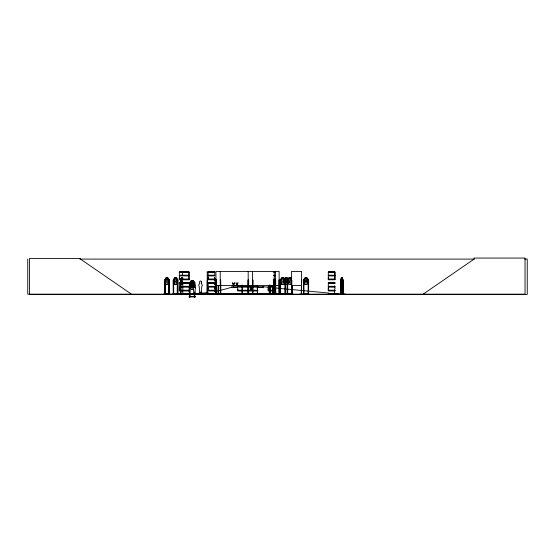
<?xml version="1.0" encoding="UTF-8"?>
<svg xmlns="http://www.w3.org/2000/svg" width="555" height="555" viewBox="0 0 555 555"><rect width="100%" height="100%" fill="white"/><g stroke="black" fill="none" stroke-linecap="round" stroke-linejoin="round"><path stroke-width="0.83" d="M189.005 290.23L179.334 290.23L179.341 288.607M180.992 279.103L179.334 279.103L179.341 277.479M188.998 275.856L188.998 279.103M208.153 290.23L208.153 286.984L214.771 286.984L214.764 290.23L208.153 290.23L208.16 288.607M214.771 279.103L208.153 279.103L208.16 277.479M214.764 288.607L214.764 286.977M237.79 290.23L237.79 288.607L237.783 290.23L250.811 290.23L250.811 286.984L233.267 286.935M250.804 288.607L250.804 286.977M257.735 290.23L251.117 290.23L251.124 288.607M269.21 290.23L268.238 290.23L268.245 288.607M334.922 290.23L328.31 290.23L328.317 288.607M328.31 279.103L328.31 275.856L334.922 275.856L334.922 279.103L328.31 279.103L328.317 277.479M334.915 275.856L334.915 279.103M204.469 294.15L220.841 293.893M334.561 293.623L334.748 289.079A1.179 1.061 -90 0 0 334.533 287.226L334.512 285.797M165.154 279.963L164.585 280.018L164.606 294.157L164.613 279.998L166.146 277.757L167.735 277.757L169.268 279.998L169.233 282.238L167.735 284.479L166.146 284.479L164.696 282.217M188.971 291.652L189.255 286.54A1.769 1.755 -90 0 0 188.894 283.758M308.642 294.157L308.642 280.018L308.136 279.866M165.161 279.914L165.14 294.157M308.212 279.956L308.108 294.157M200.313 292.443C201.118 292.117 200.216 292.991 200.626 292.284M200.813 292.603L200.48 292.631M194.618 293.089L194.562 293.054M200.632 292.686L200.723 292.402M181.818 278.104L181.534 281.003L182.109 281.871L182.401 280.018L181.769 278.104M338.272 294.157L338.675 293.879M338.425 293.893L338.682 294.004M343.08 294.15L343.066 279.998L342.234 277.757M340.93 279.977L340.895 294.15M218.184 294.088L218.177 285.839M182.789 294.088L182.817 284.174M267.302 293.866L281.815 294.088M249.701 294.122L249.674 293.72M166.202 277.812L165.445 281.697L166.458 283.029L167.464 283.029L168.456 281.697L168.456 280.018L167.707 277.812L166.174 277.812M174.839 277.812L174.083 281.697L175.096 283.029L176.095 283.029L177.094 281.697L176.344 277.812L174.804 277.812L173.327 280.018L173.389 294.157M340.784 294.088L340.714 279.998L341.491 277.757M340.735 280.018L341.505 277.812M342.22 284.424L343.066 282.238M342.234 284.479L343.046 282.217M171.828 294.122L174.547 294.157M284.965 279.845L284.868 294.157M191.343 280.587L190.476 282.793L190.476 284.472L191.635 285.811L192.786 285.811L193.924 284.472L193.924 282.793L193.071 280.587L191.336 280.587L189.609 282.793L189.56 287.261L191.322 289.502L193.105 289.502M191.343 282.835L190.476 285.041L190.476 286.72L191.635 288.052L192.786 288.052L193.924 286.72L193.924 285.041L193.071 282.835L194.798 285.041M182.415 277.757L181.464 277.757L180.583 279.998L180.646 294.157M180.611 280.018L181.52 277.757M182.366 284.479L182.983 282.953M285.353 294.157L285.402 280.018L283.674 277.812L281.933 277.812L281.066 280.018L281.066 281.697L282.231 283.029L283.39 283.029L284.542 281.697L284.542 280.018L285.416 277.812L287.157 277.812L288.017 280.018L288.017 281.697L286.873 283.029L285.714 283.029L284.542 281.697M288.017 279.998L288.891 277.791L290.66 277.736L291.541 278.853M305.104 277.833L304.237 280.039L304.237 281.718L305.403 283.05L306.561 283.05L307.713 281.718L307.713 280.039L306.846 277.833L308.587 280.039M168.845 280.011L168.713 294.157M173.264 294.157L173.25 279.998L173.798 279.845M269.737 294.15L269.737 285.124M188.922 296.925L195.45 296.911M189.637 296.904L189.609 282.793L191.315 280.532L193.098 280.532L194.854 282.772L194.861 287.261M220.148 294.088L220.168 293.644M303.363 294.115L299.651 294.157M182.831 281.697L182.262 283.029L181.679 283.029L181.097 281.697L181.534 277.812L182.401 277.812L182.928 279.283M237.873 294.136L237.901 293.72M232.836 285.568L233.53 284.444L234.21 285.568M236.277 285.568L236.971 284.444L237.651 285.568M232.434 285.568L233.322 284.167L232.455 282.766L233.551 283.862L234.633 282.766L233.759 284.146L234.64 285.568M235.875 285.568L236.763 284.167L235.896 282.766L236.992 283.862L238.081 282.766L237.2 284.146L238.081 285.568M283.681 281.003L283.085 281.871L282.509 281.871L281.94 281.003L282.509 278.104L283.085 278.104L283.681 280.018L283.619 282.238L285.388 284.479L287.185 284.479L288.954 282.238L288.954 279.998L287.185 277.757L285.388 277.757L283.619 279.998L285.416 277.812M287.157 281.003L286.567 281.871L285.991 281.871L285.423 281.003M308.046 279.262L306.256 281.891L305.68 281.891L303.939 279.214M164.668 280.018L166.174 277.757M167.707 284.479L169.268 282.238M173.25 279.998L174.811 277.757L176.365 277.757L177.898 279.998L177.794 294.157L177.718 280.018M176.337 284.479L177.822 282.217M189.616 285.041L191.35 282.835M214.577 284.424L216.318 282.217M214.605 284.479L216.381 282.238M281.933 277.812L280.199 280.018L280.698 279.845M285.416 282.217L283.674 284.424L281.933 284.424L280.199 282.217M290.633 284.403L291.5 283.3M291.541 283.341L290.66 284.458L288.864 284.458L287.095 282.217M308.642 282.259L306.873 284.5L305.077 284.5L303.308 282.259L303.308 280.018L305.077 277.771L306.873 277.771L308.642 280.018M214.681 282.585L215.444 281.697L215.444 280.018L214.577 277.812L216.318 280.018L216.36 294.15M332.806 294.143L333.34 294.157M334.422 294.157L334.526 293.387M337.086 294.004L337.495 294.157M185.46 293.928L184.746 294.136L185.481 294.088M187.368 294.032L186.862 294.136L187.604 294.032M188.915 294.032L189.449 293.928L189.456 293.005L189.061 293.005L189.248 293.741M192.259 294.15L195.221 293.879M193.653 294.157L193.612 293.387M193.508 294.15L193.903 294.143M193.993 294.157C193.3 294.171 194.632 294.088 194.201 292.853L194.75 292.853M195.013 294.067L195.36 293.387L195.096 293.879M197.635 294.143L202.152 294.129L197.302 294.15M201.743 293.741L197.441 293.928L197.948 293.741M199.314 293.005L199.113 294.136L199.765 294.129M199.557 294.018L200.071 293.741M199.925 294.15L200.064 293.928M201.292 294.15L201.944 293.928L201.944 293.005L201.548 293.005M423.146 294.157L474.095 259.095L474.095 258.061L525.037 258.061L525.037 294.157L27.75 294.157L27.75 259.095M334.318 294.157L334.526 294.004M194.347 282.772L194.278 285.291M186.688 294.15L186.896 294.157M187.201 294.15L187.507 294.157M188.776 294.157L189.137 294.143M192.585 294.157L195.374 294.074M286.838 294.101L286.789 293.72L201.805 293.72M177.461 279.991L177.35 294.157M215.846 294.157L215.846 280.018L216.394 280.018L214.605 277.757M79.837 259.095L474.358 259.095M524.648 259.095L527.25 259.095L527.25 294.455L29.54 294.455L29.54 258.429L80.489 258.429L80.489 259.095L131.431 294.157M179.327 271.936L189.012 271.936M208.146 271.936L214.778 271.936M273.879 271.929L274.864 271.936M328.303 271.936L334.929 271.936M273.892 272.068L274.864 272.061M182.165 272.207L183.115 272.207M185.217 272.207L186.175 272.207M210.983 272.207L211.941 272.207M331.141 272.207L332.091 272.207M179.341 272.262L188.998 272.262L188.998 275.204M208.16 272.262L214.764 272.262M273.872 272.262L274.85 272.262M328.317 272.262L334.915 272.262L334.915 275.204L328.31 275.204L328.31 272.068L334.929 272.061L334.922 275.204M273.879 275.204L274.857 275.204M179.286 275.426L189.054 275.426M208.104 275.426L214.82 275.426M273.92 275.426L274.898 275.426M328.262 275.426L334.97 275.426M179.286 275.627L189.054 275.627M208.104 275.627L214.82 275.627M273.92 275.627L274.898 275.627M328.262 275.627L334.97 275.627M214.771 275.856L208.153 275.856L208.153 279.103M273.879 275.856L274.857 275.856M341.443 277.757L342.289 277.757M291.5 278.894L290.633 277.791L288.891 277.791L287.095 279.977L287.108 294.136M342.275 277.812L341.457 277.812L341.068 280.018L341.72 283.515L342.601 281.697L342.22 277.812M342.012 278.104L341.707 278.104C340.603 282.766 343.08 282.752 341.963 278.104M182.387 279.103L189.005 279.103L189.005 275.856L179.334 275.856L179.334 279.103M273.879 279.103L274.857 279.103M179.286 279.332L180.965 279.332M182.338 279.332L189.054 279.332M208.104 279.332L214.82 279.332M273.92 279.332L274.898 279.332M328.262 279.332L334.97 279.332M179.286 279.533L180.965 279.533M182.338 279.533L189.054 279.533M208.104 279.533L214.82 279.533M273.92 279.533L274.898 279.533M328.262 279.533L334.97 279.533M165.119 279.845L165.05 294.157M179.334 279.762L180.992 279.762M182.387 279.762L189.005 279.762M208.153 279.762L214.771 279.762M273.879 279.762L274.857 279.762M328.31 279.762L334.922 279.762M168.671 280.018L169.268 279.998M207.216 280.018L207.036 294.157M220.224 280.018L220.703 280.018L220.828 293.866M252.435 280.018L252.92 280.018L252.844 294.157M275.488 280.018L275.731 294.157M279.089 280.018L279.338 294.157M284.902 280.018L285.402 280.018L285.991 278.104L286.567 278.104L287.157 280.018L287.712 279.935L287.698 294.136M301.566 280.018L301.247 294.157M341.145 280.018L340.659 279.998L340.659 282.238L341.491 284.479M340.659 281.114L343.018 281.114M201.368 281.85L201.382 283.758A1.769 1.755 -90 0 1 201.749 286.54L201.368 293.359L199.62 293.359L199.252 286.54A1.769 1.755 -90 0 1 199.633 283.758L199.633 281.85A0.881 0.874 -90 0 1 200.494 280.969A0.881 0.874 -90 0 1 201.368 281.85L201.382 283.758M173.327 282.217L174.783 284.479L176.365 284.479M180.583 282.238L181.52 284.479L182.415 284.479M189.602 282.793L190.032 282.779M179.341 282.807L180.992 282.8M182.394 282.807L188.998 282.807M194.278 282.793L194.777 282.793L194.777 287.788M208.16 282.807L214.764 282.807M273.872 282.807L274.85 282.807M328.317 282.807L334.915 282.807M180.986 282.897L179.272 282.946L180.992 283.029M189.012 282.89L182.324 282.981L189.012 283.029M214.778 282.897L208.09 282.946L214.778 283.064M273.892 282.897L274.864 282.89M334.929 282.897L328.241 282.946L334.929 283.029M273.879 283.029L274.864 283.064M179.327 283.196L180.986 283.189M182.38 283.189L189.012 283.196M208.146 283.189L214.778 283.182M273.892 283.189L274.864 283.182M328.303 283.196L334.929 283.196M181.79 283.383L179.341 283.383L179.341 286.325L189.005 286.325M182.394 283.383L188.998 283.383M214.764 283.383L208.16 283.383L208.16 286.325L214.771 286.325M273.872 283.383L274.85 283.383M334.915 283.383L328.317 283.383L328.317 286.325L334.922 286.325M166.174 284.424L167.707 284.424M174.804 284.424L176.344 284.424M181.478 284.424L182.401 284.424M285.416 284.424L287.157 284.424M305.104 284.444L306.846 284.444M341.457 284.424L342.275 284.424M342.289 284.479L341.443 284.479L340.687 282.217M215.944 285.568L274.232 285.568M275.488 285.568L279.151 285.568M291.569 285.568L301.566 285.568M237.783 286.325L250.811 286.325M251.117 286.325L257.735 286.325M268.238 286.325L269.21 286.325M269.89 286.325L274.857 286.325M179.286 286.553L189.054 286.553M208.104 286.553L214.82 286.553M237.741 286.553L250.853 286.553M251.068 286.553L257.784 286.553M268.19 286.553L269.175 286.553M269.869 286.553L274.898 286.553M328.262 286.553L334.97 286.553M179.286 286.755L189.054 286.755M208.104 286.755L214.82 286.755M237.741 286.755L250.853 286.755M251.068 286.755L257.784 286.755M268.19 286.755L269.175 286.755M269.869 286.755L274.898 286.755M328.262 286.755L334.97 286.755M189.005 286.984L179.334 286.984L179.334 290.23M257.735 286.984L251.117 286.984L251.117 290.23M257.902 286.942L262.321 286.942M269.21 286.977L268.238 286.984L268.238 290.23M269.89 286.984L274.857 286.984M334.922 286.984L328.31 286.984L328.31 290.23M191.336 287.199L193.071 287.199M233.267 287.233L237.686 287.233M257.902 287.247L262.321 287.247M191.343 289.446L193.078 289.446M269.89 290.23L274.857 290.23M179.286 290.452L189.054 290.452M208.104 290.452L214.82 290.452M237.741 290.452L250.853 290.452M251.068 290.452L257.784 290.452M268.19 290.452L269.175 290.452M269.869 290.452L274.898 290.452M328.262 290.452L334.97 290.452M179.286 290.653L189.054 290.653M208.104 290.653L214.82 290.653M237.741 290.653L250.853 290.653M251.068 290.653L257.784 290.653M268.19 290.653L269.175 290.653M269.869 290.653L274.898 290.653M328.262 290.653L334.97 290.653M179.334 290.882L189.005 290.882M208.153 290.882L214.771 290.882M237.783 290.882L250.811 290.882M251.117 290.882L257.735 290.882M268.238 290.882L269.21 290.882M269.89 290.882L274.857 290.882M328.31 290.882L334.922 290.882M200.23 292.194L200.23 293.741L200.209 292.194L201.028 292.194L201.028 293.741L201.014 292.194M198.94 293.595L200.071 293.595M164.537 293.644L165.14 293.644M169.226 293.644L168.623 293.644L168.623 294.157M173.174 293.644L173.777 293.644L173.777 294.157M177.253 293.644L177.857 293.644M180.417 293.644L180.902 293.644M182.775 293.644L182.949 294.157M287.108 293.623L287.698 293.623M291.403 293.644L292.416 293.623L292.416 294.136M301.233 293.644L301.601 293.644M303.398 293.644L303.987 293.644L303.987 294.157L303.932 280.018L303.453 280.018L303.405 294.088M308.108 293.644L308.698 293.644L308.753 294.122M340.728 293.644L341.186 293.644L341.172 294.157L341.145 283.341M342.789 293.644L343.254 293.644M165.05 293.789L168.713 293.789M173.687 293.789L177.35 293.789M180.729 293.789L182.949 293.789M193.355 293.782L194.132 293.782M214.126 293.789L215.777 293.789M216.11 293.789L218.309 293.789M269.57 293.789L272.477 293.789M280.747 293.789L284.868 293.789M287.698 293.768L291.826 293.768M303.987 293.789L308.108 293.789M335.775 293.782L336.559 293.782M341.006 293.789L342.976 293.789M165.91 293.866L163.26 294.157M170.565 294.122L167.887 294.088M176.49 294.157L189.595 294.143M328.317 293.928L334.915 293.928M179.327 294.018L189.262 294.15M214.778 294.025L208.139 294.15M250.818 294.018L237.734 294.115M251.11 294.018L257.742 294.018M274.864 294.025L268.225 294.15M328.303 294.018L338.696 294.074M190.157 296.425L189.546 296.425L189.546 296.939M194.222 296.425L194.833 296.425M190.129 296.571L194.243 296.571M189.907 296.641L189.213 296.939M190.081 282.62L190.157 296.939M201.749 294.15L201.756 293.005M285.728 294.122L285.763 293.72M194.743 296.904L194.777 291.944M274.031 294.122L274.066 293.644M194.083 294.143L193.605 294.004M288.017 281.676L289.183 283.008L290.348 283.008L291.493 281.676L291.493 279.998L290.633 277.791M280.136 282.238L281.905 284.479L283.702 284.479L285.471 282.238L285.471 279.998L283.702 277.757L281.905 277.757L280.136 279.998L280.157 294.157M193.064 280.587L194.791 282.793M194.902 285.659L193.882 285.659L193.813 287.226A1.179 1.172 -90 0 0 193.563 289.079L193.813 293.623L194.985 293.623L195.228 289.079A1.179 1.172 -90 0 0 194.972 287.226L194.895 285.659M176.337 277.757L177.85 280.018L177.302 280.018L177.26 294.157M173.299 282.217L174.811 284.479M167.679 277.812L169.213 280.018L169.129 294.157M288.898 280.983L289.46 281.85L290.633 280.983L290.043 278.083L289.46 278.083L288.898 279.998L288.898 282.217M248.591 294.088L248.55 280.018M216.401 294.088L216.443 293.644M195.2 296.863L194.507 296.863M182.366 277.757L182.983 279.283M180.611 282.217L181.464 284.479M283.674 277.812L284.542 280.018M180.881 294.088L180.868 279.831L180.458 280.018L180.465 294.157L180.43 293.644M182.401 277.812L182.685 279.283M345.55 294.088L335.158 294.004M303.495 294.129L303.509 293.644M343.212 294.157L343.212 280.018L342.782 279.817L342.81 294.157M343.018 279.998L342.976 294.157M340.978 280.018L341.006 294.157M337.974 294.004L337.974 293.879A428.543 21.805 5.8 0 1 334.138 293.533M334.949 294.004L334.949 293.387L334.401 293.387L334.401 293.879M334.825 293.387L334.825 293.879M308.219 293.644L308.219 294.157M306.853 281.024L306.256 278.124L305.68 278.124L305.111 281.024M301.566 294.157L301.566 271.423L291.569 271.423L291.632 294.157M301.441 280.018L301.441 294.157M301.379 293.644L301.379 294.157M293.352 294.157L289.613 294.157M292.36 285.818L292.305 294.136M291.937 293.623L291.937 294.136M291.881 285.818L291.826 294.136M291.757 294.157L291.736 280.018L291.417 294.157M291.548 293.644L291.548 294.157M287.587 293.623L287.587 294.136M287.219 293.623L287.219 294.136M285.457 293.644L285.457 294.157M284.979 293.644L284.979 294.157M280.747 293.644L280.747 294.157M280.615 279.831L280.636 294.157M280.268 293.644L280.268 294.157M279.269 280.018L279.262 294.157M279.075 293.644L279.047 294.157L279.151 271.423L275.488 271.423L275.488 294.157M275.668 280.018L275.668 294.157M275.551 280.018L275.558 294.157M274.482 293.644L274.482 294.157M274.378 294.157L274.35 280.018L273.865 280.018L273.768 294.157M274.316 294.157L274.232 271.423L215.944 271.423L215.944 294.157M274.177 293.644L274.156 294.157M273.983 280.018L273.913 294.157M272.866 293.644L272.838 294.157L272.831 285.839M272.692 285.839L272.616 294.157M272.512 285.839L272.595 294.157M272.373 285.839L272.477 294.157M272.339 293.644L272.339 294.157M270.105 285.124L270.098 294.157M269.98 285.124L270.021 294.157M269.924 293.644L269.876 294.157M269.619 285.124L269.619 294.157M269.577 285.839L269.522 294.157M269.404 285.839L269.459 294.157M269.265 285.839L269.362 294.157M269.231 293.644L269.231 294.157M263.5 286.429L263.5 287.754M262.321 286.429L262.321 287.754M259.802 294.157L235.785 294.157M257.902 286.685L257.902 287.497M257.444 286.796L257.444 294.157M257.312 285.867L257.333 294.157M252.962 293.644L252.962 294.157M252.802 280.018L252.726 294.157M252.615 293.644L252.636 294.157M252.553 280.018L252.553 294.157M252.435 271.423L252.435 294.157M250.402 293.72L250.402 294.157M248.716 294.157L248.668 280.018L248.036 280.018L247.981 294.157M248.515 285.124L248.494 294.157M248.362 293.644L248.383 294.157M248.307 280.018L248.258 294.157M248.189 271.423L248.189 294.157M242.459 293.644L242.459 294.157M242.41 285.124L242.348 294.157M242.271 293.644L242.285 294.157M242.022 293.644L242.029 294.157M241.959 285.124L241.911 294.157M241.841 293.644L241.841 294.157M237.686 286.678L237.686 287.49M237.165 293.72L237.165 294.157M233.267 286.422L233.267 287.747M232.087 286.422L232.087 287.747M220.647 293.644L220.647 294.157M220.224 271.423L220.279 294.157M218.573 285.839L218.601 294.157M218.413 285.839L218.413 294.157M218.337 285.839L218.309 294.157M216.242 285.839L216.214 294.157M216.082 280.018L216.11 294.157M215.826 293.644L215.777 294.157M214.584 280.018L214.584 281.003M211.594 293.644L211.649 294.157M211.538 293.644L211.538 294.157M211.171 293.644L211.171 294.157M211.06 293.644L211.06 294.157M207.272 293.644L207.272 294.157L207.216 271.423M202.839 293.72L202.839 294.157M199.516 293.741L199.516 293.005L199.127 293.005L199.127 293.928M195.221 293.387L195.228 294.004M194.805 296.425L194.833 296.939M194.326 296.425L194.361 296.939M194.208 292.853L194.243 296.939M193.737 293.879L193.473 293.387L193.473 294.004M190.011 296.425L190.018 296.939M189.248 293.005L189.262 293.928M183.053 293.644L183.053 294.157M182.387 272.068L182.394 275.204M180.701 280.018L180.729 294.157M177.655 293.644L177.642 294.157M177.461 293.644L177.475 294.157M173.687 279.831L173.687 294.157M173.562 293.644L173.576 294.157M169.088 280.018L169.025 294.157M168.824 293.644L168.838 294.157M164.939 293.644L164.925 294.157M164.752 293.644L164.738 294.157M232.087 287.081A141.088 140.956 -90 0 1 214.501 291.486M208.271 292.485A141.088 140.956 -90 0 1 201.215 293.269M200.431 293.338A141.088 140.956 -90 0 1 189.401 293.789M328.754 293.04A428.543 21.805 5.8 0 1 274.427 287.851M268.183 287.226A428.543 21.805 5.8 0 1 263.5 286.762M190.913 284.285L191.843 285.978L190.871 287.726L192.134 286.297C192.613 288.642 194.507 287.767 192.446 285.971L193.362 284.285L192.162 285.638L190.989 284.257M284.979 279.262L285.908 280.955L284.937 282.703L286.207 281.274C286.685 283.619 288.593 282.745 286.519 280.948L287.441 279.262L286.227 280.615L284.979 279.262M166.694 278.104L166.209 281.003L167.201 281.871L167.714 280.018L167.201 278.104L166.667 278.104M175.331 278.104L174.839 281.003L175.831 281.871L176.344 280.018L175.831 278.104L175.304 278.104M191.912 280.879L191.35 283.778L191.912 284.653L192.488 284.653L193.071 282.793L192.488 280.879L191.912 280.879M191.912 283.126L191.35 286.026L191.912 286.893L192.488 286.893L193.071 285.041L192.488 283.126L191.912 283.126M191.322 282.772L189.56 285.02L191.315 287.261L193.098 287.261L194.854 285.02L193.098 282.772L191.315 282.772M189.012 272.054L179.327 272.061L179.341 275.204L189.005 275.204L189.005 272.068M214.778 272.068L208.146 272.068L208.16 275.204L214.771 275.204L214.771 272.068M183.24 294.157L183.233 293.644L183.212 294.157"/></g></svg>
